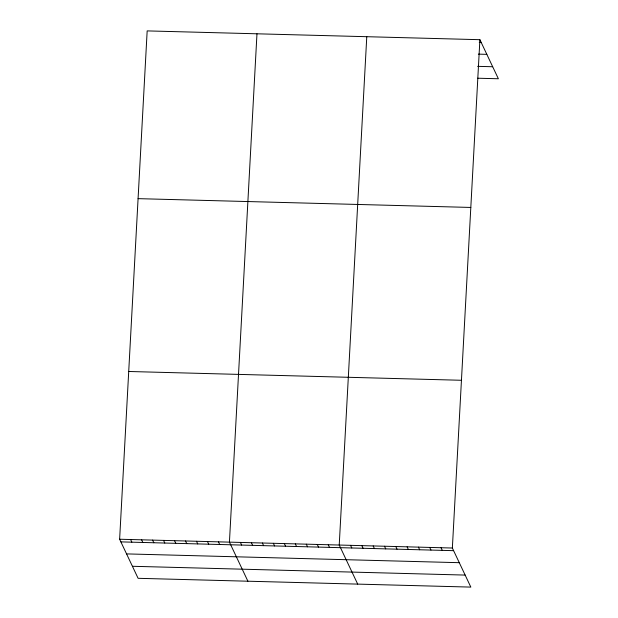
<?xml version="1.0" encoding="UTF-8"?>
<svg xmlns="http://www.w3.org/2000/svg" width="618" height="618" viewBox="0 0 618 618"><rect width="100%" height="100%" fill="white"/><g stroke="black" fill="none" stroke-linecap="round" stroke-linejoin="round"><path stroke-width="0.93" d="M479.9 39.691L452.361 548.027L470.831 587.1L138.1 578.309L119.629 539.236L147.169 30.9L479.9 39.691L498.371 78.764L477.629 78.216M256.972 33.805L229.432 542.133L247.903 581.206M366.775 36.701L339.228 545.037L357.698 584.11M479.267 42.287L481.152 42.333M478.347 54.129L486.829 54.353M477.606 66.342L492.685 66.744M138.084 198.648L470.816 207.447M128.722 371.488L461.445 380.279M119.629 539.236L452.361 548.027M120.881 541.878L453.604 550.669M126.559 553.898L459.29 562.689M132.414 566.281L465.145 575.08M441.043 547.726L442.295 550.368M429.734 547.432L430.978 550.074M418.425 547.131L419.668 549.773M407.107 546.83L408.359 549.472M395.798 546.536L397.042 549.17M384.481 546.235L385.732 548.877M373.172 545.933L374.415 548.575M361.854 545.64L363.106 548.274M350.545 545.339L351.789 547.981M328.251 544.752L329.502 547.386M317.273 544.458L318.517 547.1M306.289 544.164L307.54 546.806M295.311 543.879L296.563 546.521M284.334 543.585L285.578 546.227M273.349 543.299L274.601 545.941M262.372 543.006L263.616 545.648M251.387 542.72L252.638 545.354M240.41 542.426L241.661 545.068M218.448 541.847L219.699 544.489M207.47 541.553L208.722 544.195M196.493 541.268L197.737 543.91M185.508 540.974L186.76 543.616M174.531 540.688L175.775 543.322M163.554 540.395L164.797 543.037M152.569 540.101L153.82 542.743M141.592 539.815L142.835 542.457M130.607 539.522L131.858 542.164"/></g></svg>
